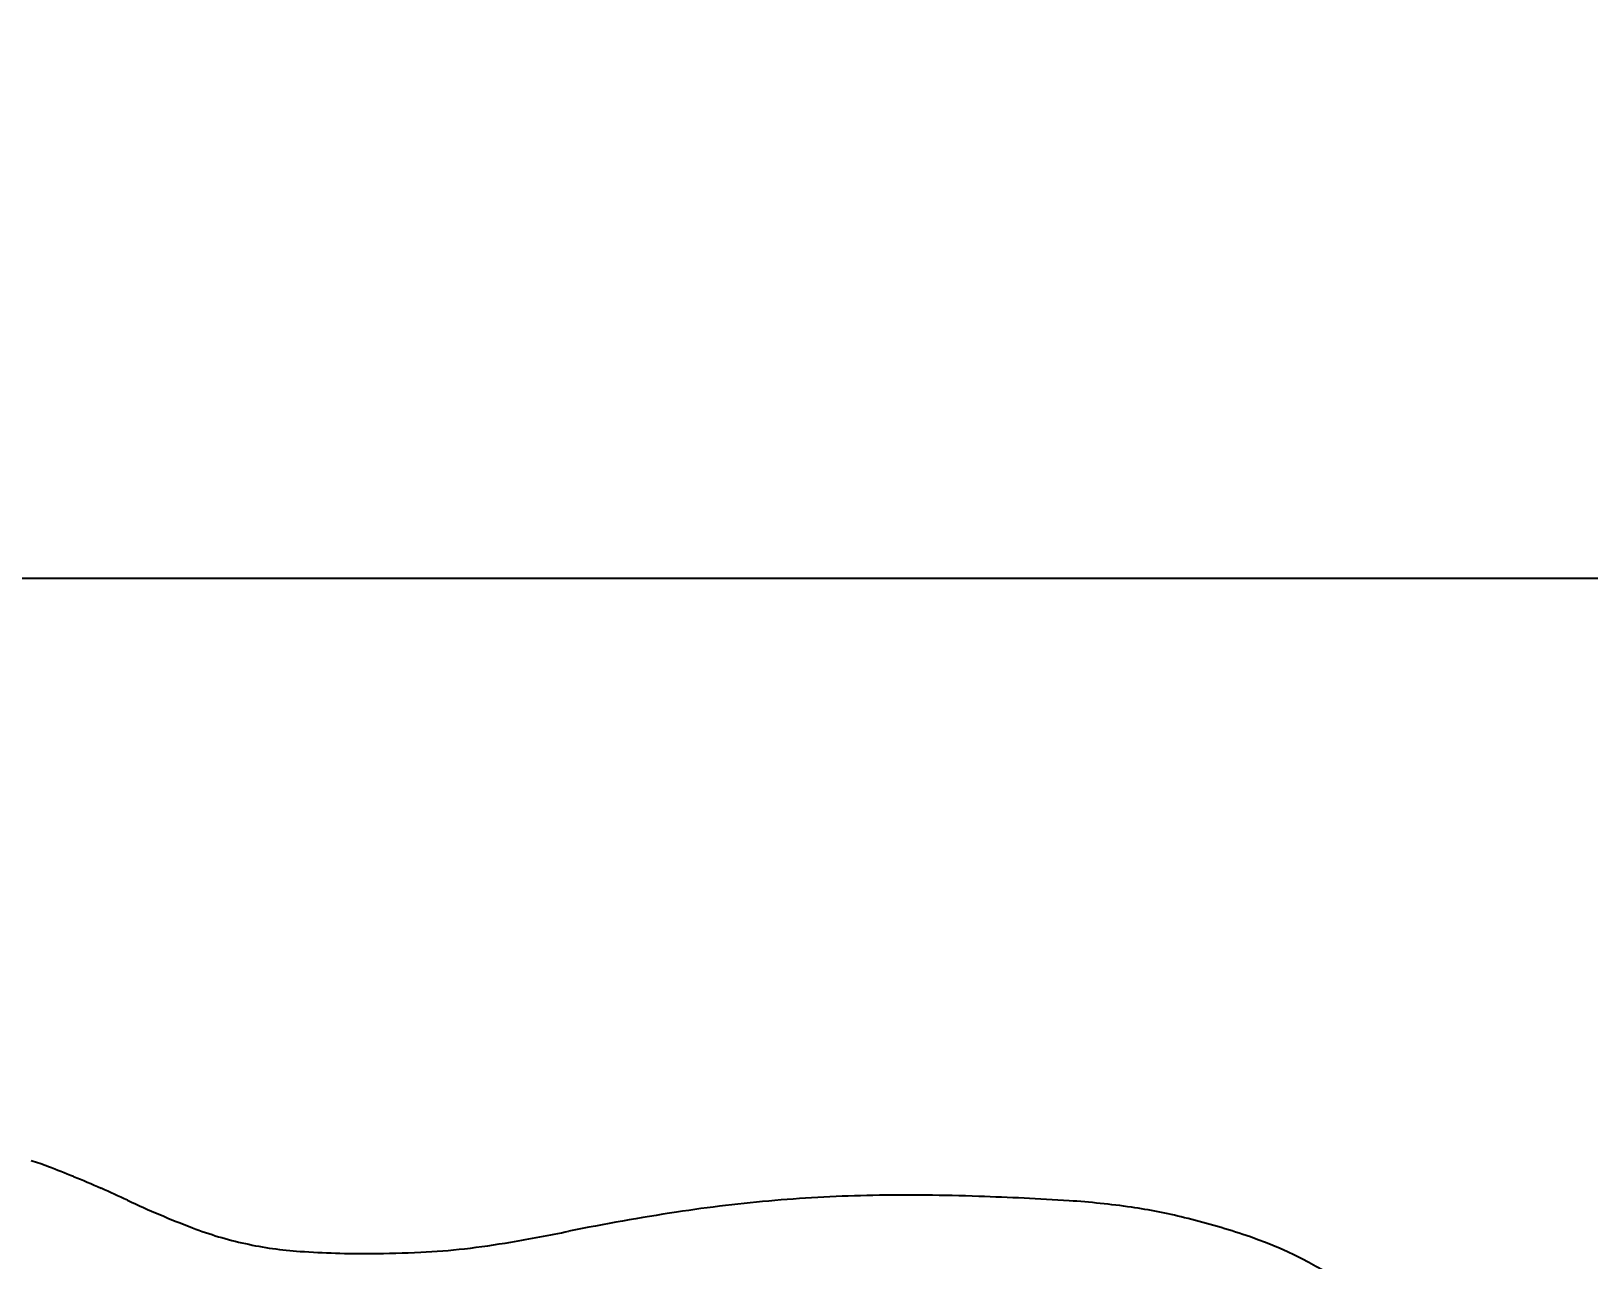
# Model space of a CAD drawing. Header units: millimetres. Extents: x 56222 to 3066687, y -650199 to -121287.
# Drawn here: x 141942.528 to 141945.233, y -185299.678 to -185297.545 of the extents above; entities that cross this region are included whole.
import ezdxf
from ezdxf import colors
from ezdxf.entities.mleader import LeaderData, LeaderLine
from ezdxf.math import Vec2, Vec3

# ---------------------------------------------------------------- set-up
doc = ezdxf.new("R2010")
doc.units = ezdxf.units.MM
doc.header["$MEASUREMENT"] = 0
doc.layers.add('$TD_AUDIT_GENERATED_(A0BDF17)', color=32, linetype='Continuous', lineweight=30)
doc.layers.add('Text', color=7, linetype='Continuous', lineweight=15)
doc.styles.add('style4', font='ARIALN.TTF')

msp = doc.modelspace()

# ---------------------------------------------------------------- linework, layer by layer
at = {"layer": '$TD_AUDIT_GENERATED_(A0BDF17)', "linetype": 'Continuous', "lineweight": 25, "ltscale": 2}
msp.add_line((141946.0105, -185298.4952, 0.5173), (141939.6939, -185298.4952, 0.5173), dxfattribs=at)
for centre, radius, start, end in [((141942.3968, -185299.9374, 0.5173), 0.4513, 69.0369, 73.0564), ((141941.8219, -185301.438, 0.5173), 2.0582, 67.7336, 69.0369), ((141941.7302, -185301.662, 0.5173), 2.3002, 66.4359, 67.7335), ((141941.8586, -185301.3676, 0.5173), 1.9791, 64.9834, 66.4359), ((141943.4153, -185298.0317, 0.5173), 1.7022, 244.9834, 249.1133), ((141944.0405, -185302.1738, 0.5173), 2.6085, 94.857, 98.6386), ((141944.0352, -185302.1107, 0.5173), 2.5452, 91.0235, 94.8569), ((141944.0518, -185303.0439, 0.5173), 3.4786, 87.9904, 91.0235), ((141943.9757, -185305.2142, 0.5173), 5.6502, 86.3991, 87.9905), ((141944.2454, -185300.9281, 0.5173), 1.3556, 81.8034, 86.3991), ((141944.2277, -185303.4061, 0.5173), 3.8549, 98.6386, 101.4606), ((141944.3059, -185300.5083, 0.5173), 0.9314, 76.0217, 81.8034), ((141943.0378, -185299.021, 0.5173), 0.6433, 249.1134, 257.6527), ((141942.7669, -185296.2004, 0.5173), 3.4973, 279.7819, 281.4606), ((141944.1756, -185301.0319, 0.5173), 1.471, 71.916, 76.0216), ((141943.0383, -185299.0188, 0.5173), 0.6456, 257.6527, 266.173), ((141943.1257, -185298.2816, 0.5173), 1.3854, 276.4298, 279.7819), ((141944.4082, -185300.3194, 0.5173), 0.7215, 54.2998, 71.916), ((141943.1103, -185297.9429, 0.5173), 1.7239, 266.173, 270.2662), ((141943.109, -185297.6797, 0.5173), 1.987, 270.2662, 272.7649), ((141943.1474, -185298.4742, 0.5173), 1.1916, 272.765, 276.4298)]:
    msp.add_arc(centre, radius, start, end, dxfattribs=at)

# ---------------------------------------------------------------- leaders
at = {"layer": 'Text', "color": 1, "lineweight": 0, "ltscale": 20}
ml = msp.add_multileader_mtext('Standard', dxfattribs=at)
ml.set_content('wooden frame', color=1, style='style4')
ml.set_leader_properties()
ml.build(insert=Vec2(0, 0))
ml.multileader.update_dxf_attribs({"dogleg_length": 2.0246, "arrow_head_size": 2})
ctx = ml.context
ctx.base_point, ctx.char_height, ctx.arrow_head_size, ctx.landing_gap_size, ctx.plane_origin = Vec3(141950.8583, -185296.1705, 0.2586), 3, 2, 0.4, Vec3(141883.8228, -185296.1705, 0.2586)
notes = []
notes.append((ctx, [(0, (1, 1, 0), (141948.8337, -185296.1705, 0.2586), (1, 0), 2.0246, [(0, [(141939.0557, -185296.2222, 0.2586)], 0, [])])]))
ctx.mtext.insert = Vec3(141951.2583, -185294.646, 0.2586)
for ctx, leaders in notes:
    for number, flags, end, landing, length, lines in leaders:
        leader = LeaderData()
        leader.index, (leader.has_last_leader_line, leader.has_dogleg_vector, leader.attachment_direction) = number, flags
        leader.last_leader_point, leader.dogleg_vector, leader.dogleg_length = Vec3(end), Vec3(landing), length
        for number, points, colour, breaks in lines:
            line = LeaderLine()
            line.index, line.vertices, line.color, line.breaks = number, Vec3.list(points), colors.encode_raw_color(colour), breaks
            leader.lines.append(line)
        ctx.leaders.append(leader)

doc.saveas('drawing.dxf')
